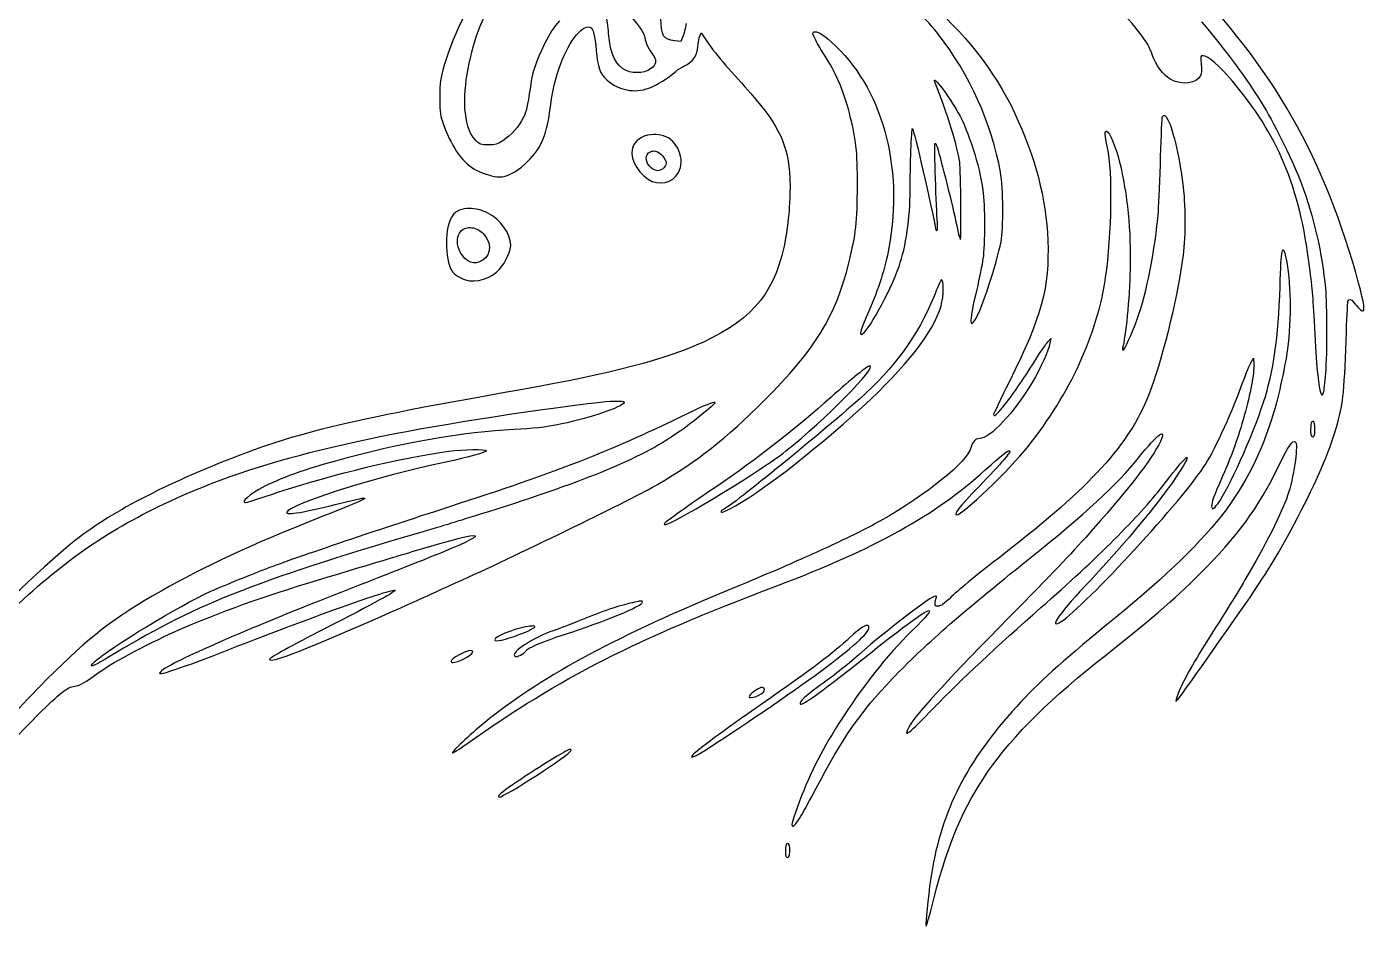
# Model space of a CAD drawing. Extents: x 61 to 2916, y 182 to 2969.
# Drawn here: x 2087 to 2916, y 182 to 739 of the extents above; entities that cross this region are included whole.
import ezdxf

# ---------------------------------------------------------------- set-up
doc = ezdxf.new("R2010")
doc.units = 0
doc.layers.add('Layer_1', color=7, linetype='CONTINUOUS')

msp = doc.modelspace()

# ---------------------------------------------------------------- linework, layer by layer
at = {"layer": 'Layer_1', "color": 7}
for points in [[(2493.366748, 732.859137), (2492.156747, 729.835722), (2488.392127, 730.335217)], [(2503.857804, 733.212193), (2504.761606, 735.299604), (2508.615574, 729.462172)], [(2475.36054, 662.058252), (2475.36054, 662.058621)], [(2481.592018, 651.636191), (2481.592018, 651.644695)], [(2719.443633, 543.921556), (2721.238026, 545.872762), (2720.76342, 542.98405)], [(2844.998535, 530.56506), (2846.762258, 533.872733), (2846.98903, 529.941068)], [(2513.017424, 506.541561), (2513.017424, 506.543006)], [(2889.970047, 512.3907), (2889.291998, 510.622641), (2888.537413, 512.543006)], [(2883.537365, 494.827124), (2883.537649, 494.827124)], [(2558.197708, 233.350307), (2558.197708, 233.348889)], [(2643.942154, 183.996702), (2643.981839, 182.121578), (2644.695237, 183.904293)]]:
    msp.add_lwpolyline(points, dxfattribs=at)
for points in [[(2475.441044, 672.274461)], [(2361.196073, 626.50678)], [(2361.664755, 614.656137)], [(2653.568188, 582.299009)], [(2609.104107, 528.997694)], [(2467.529466, 383.426871)], [(2400.807083, 368.000539)], [(2607.444445, 368.385796)], [(2362.152627, 352.736887)], [(2542.444738, 329.908649)], [(2423.578118, 291.589674)]]:
    msp.add_lwpolyline(points, close=True, dxfattribs=at)
for points in [[(2377.609829, 776.469192), (2362.618163, 756.757004), (2351.283683, 735.045336), (2345.616074, 715.1843)], [(2366.820028, 736.569614), (2372.203009, 751.114199), (2383.371378, 770.848327), (2388.263935, 774.459365)], [(2910.102331, 586.747914), (2888.305255, 663.529325), (2855.830601, 718.191755), (2796.894419, 777.307088)], [(2644.636758, 754.442282), (2666.139824, 737.600153), (2686.692912, 711.531961), (2698.798021, 685.748226)], [(2456.968224, 750.008088), (2465.257037, 741.301163), (2469.850198, 734.860431), (2469.895496, 731.873329)], [(2651.766113, 734.123364), (2649.18207, 737.423441), (2643.091219, 744.342152), (2638.230977, 749.498417)], [(2784.041046, 721.866941), (2781.763968, 729.182618), (2773.673665, 739.766595), (2761.350543, 751.547703)], [(2417.045288, 742.730736), (2413.428836, 738.789716), (2411.126558, 735.229588), (2407.721542, 728.31082)], [(2416.653879, 712.803955), (2421.775278, 728.486115), (2430.752346, 740.649901), (2435.781873, 738.720068)], [(2435.781873, 738.720068), (2437.836743, 737.931439), (2439.101537, 733.336096), (2439.78381, 724.176986)], [(2447.43066, 734.794214), (2447.076866, 739.374704), (2446.448735, 743.986318), (2446.034592, 745.040838)], [(2488.392127, 730.335217), (2480.976104, 731.31887), (2480.321044, 732.436064), (2479.578081, 745.367447)], [(2495.430745, 741.00222), (2494.960787, 738.186019), (2494.031984, 734.521973), (2493.366748, 732.859137)], [(2814.628103, 741.998375), (2829.491359, 724.692525), (2843.034403, 706.273648), (2853.505334, 689.123194)], [(2358.679864, 685.490329), (2357.130725, 698.7293), (2360.39466, 719.209311), (2366.820028, 736.569614)], [(2458.228057, 711.907439), (2451.703703, 714.87107), (2448.433249, 721.803275), (2447.43066, 734.794214)], [(2469.895496, 731.873329), (2469.928378, 729.75638), (2472.534899, 724.254571), (2474.757297, 721.613523)], [(2502.917351, 728.498361), (2502.937194, 729.942249), (2503.360606, 732.063562), (2503.857804, 733.212193)], [(2575.720295, 730.576899), (2573.660947, 734.66141), (2573.508839, 735.342719), (2574.561602, 735.746374)], [(2574.561602, 735.746374), (2576.389954, 736.448234), (2579.98217, 734.411507), (2585.288672, 729.664311)], [(2580.857511, 721.748339), (2579.336719, 724.017169), (2577.024775, 727.989767), (2575.720295, 730.576899)], [(2585.288672, 729.664311), (2616.675356, 701.58564), (2630.351658, 652.767388), (2621.007531, 602.17419)], [(2690.104136, 648.998091), (2684.848941, 678.602345), (2670.781004, 709.838822), (2651.766113, 734.123364)], [(2407.721542, 728.31082), (2402.216076, 717.123856), (2400.398014, 711.643958), (2398.951461, 701.873244)], [(2439.78381, 724.176986), (2440.556849, 713.804447), (2441.973213, 709.865212), (2446.290675, 706.0744)], [(2474.757297, 721.613523), (2477.109465, 718.816853), (2477.138548, 716.51157), (2474.851124, 714.043153)], [(2494.094574, 714.601325), (2499.605114, 716.903915), (2502.823836, 721.971824), (2502.917351, 728.498361)], [(2508.615574, 729.462172), (2510.735385, 726.251131), (2515.797908, 719.863663), (2519.865609, 715.269283)], [(2596.578222, 685.396615), (2592.918456, 699.648975), (2587.915263, 711.218958), (2580.857511, 721.748339)], [(2795.58838, 706.33516), (2790.866441, 708.90503), (2786.065301, 715.362543), (2784.041046, 721.866941)], [(2345.616074, 715.1843), (2343.077613, 706.288615), (2342.884545, 704.892548), (2342.853363, 695.123251)], [(2474.851124, 714.043153), (2471.546966, 710.478008), (2463.618181, 709.459148), (2458.228057, 711.907439)], [(2488.95149, 711.296599), (2490.334206, 712.51071), (2492.648928, 713.997203), (2494.094574, 714.601325)], [(2519.865609, 715.269283), (2523.933395, 710.674534), (2530.97428, 702.719331), (2535.511712, 697.589996)], [(2815.716865, 720.99829), (2813.949175, 720.998517), (2813.92885, 720.917786), (2814.405866, 715.786295)], [(2814.405866, 715.786295), (2814.704667, 712.571882), (2814.577646, 709.889647), (2814.074807, 708.785861)], [(2833.728686, 705.284836), (2825.336691, 715.094441), (2818.571079, 720.99829), (2815.716865, 720.99829)], [(2410.989332, 686.873215), (2412.497368, 698.191651), (2413.741555, 703.886132), (2416.653879, 712.803955)], [(2446.290675, 706.0744), (2453.705876, 699.563794), (2463.44436, 697.669054), (2472.304952, 701.01338)], [(2472.304952, 701.01338), (2477.372436, 702.926204), (2484.273431, 707.189213), (2488.95149, 711.296599)], [(2649.482713, 704.873272), (2647.473538, 710.021005), (2658.499778, 695.447252), (2663.95252, 685.748226)], [(2664.832878, 655.229569), (2663.288842, 665.583939), (2657.45946, 684.436234), (2649.482713, 704.873272)], [(2814.074807, 708.785861), (2811.792938, 703.777876), (2802.540455, 702.551463), (2795.58838, 706.33516)], [(2881.567564, 590.497879), (2875.442726, 639.598292), (2861.687848, 672.602657), (2833.728686, 705.284836)], [(2398.951461, 701.873244), (2397.029282, 688.891376), (2396.540134, 686.734884), (2394.587652, 682.628037)], [(2535.511712, 697.589996), (2553.047962, 677.765867), (2558.711914, 665.486087), (2559.655344, 645.248098)], [(2342.853363, 695.123251), (2342.819631, 684.771631), (2342.861867, 684.517079), (2345.643882, 677.123194)], [(2853.505334, 689.123194), (2860.00463, 678.47677), (2872.303629, 653.296647), (2876.400839, 642.248042)], [(2365.352272, 668.408729), (2361.719095, 671.927669), (2359.645942, 677.235503), (2358.679864, 685.490329)], [(2394.587652, 682.628037), (2392.113849, 677.424433), (2386.93794, 671.579432), (2381.990022, 668.404392)], [(2395.461888, 653.867178), (2405.220243, 662.901874), (2408.812828, 670.536817), (2410.989332, 686.873215)], [(2601.489913, 640.373059), (2601.515425, 661.957537), (2600.714579, 669.287018), (2596.578222, 685.396615)], [(2663.95252, 685.748226), (2670.296703, 674.463693), (2677.089103, 653.130536), (2679.233831, 637.748056)], [(2698.798021, 685.748226), (2711.747546, 658.165308), (2718.355154, 632.789962), (2719.401113, 606.622953)], [(2789.306587, 658.462464), (2789.647596, 671.711328), (2790.163843, 682.933159), (2790.452127, 683.400026)], [(2790.452127, 683.400026), (2791.370272, 684.885414), (2792.317245, 684.326448), (2793.796396, 681.426852)], [(2793.796396, 681.426852), (2797.205068, 674.745599), (2801.43922, 656.139777), (2803.260741, 639.835467)], [(2345.643882, 677.123194), (2350.813725, 663.397173), (2357.548666, 654.220205), (2365.350514, 650.269576)], [(2475.441044, 672.274461), (2469.79478, 672.240728), (2464.978589, 669.74524), (2462.690994, 665.348634)], [(2481.300417, 671.465904), (2479.29711, 672.022233), (2477.32317, 672.285714), (2475.441044, 672.274461)], [(2634.139919, 637.743634), (2634.139919, 652.394858), (2635.043606, 675.998176), (2635.600333, 675.998176)], [(2635.600333, 675.998176), (2636.300832, 675.998176), (2648.025701, 625.181182), (2649.570616, 615.448622)], [(2756.457362, 663.998148), (2754.652878, 672.292886), (2754.503009, 674.737294), (2755.82461, 674.347274)], [(2755.82461, 674.347274), (2757.628811, 673.81433), (2761.632166, 664.293717), (2763.906182, 655.128457)], [(2373.009043, 665.874548), (2368.300086, 665.874548), (2367.799968, 666.038107), (2365.352272, 668.408729)], [(2381.990022, 668.404392), (2378.515558, 666.174936), (2377.450408, 665.874548), (2373.009043, 665.874548)], [(2462.690994, 665.348634), (2459.715429, 659.629492), (2464.131311, 649.709533), (2471.961987, 644.522965)], [(2490.672522, 648.639111), (2495.187333, 656.610755), (2490.089859, 669.024699), (2481.300417, 671.465904)], [(2651.06771, 617.761615), (2650.356184, 625.535995), (2648.995011, 666.356524), (2649.432937, 666.794535)], [(2649.432937, 666.794535), (2649.659426, 667.021024), (2650.220886, 666.231289), (2650.681007, 665.0396)], [(2650.681007, 665.0396), (2652.020069, 661.57174), (2659.582843, 631.676481), (2662.300114, 619.109295)], [(2755.216634, 583.747886), (2759.07834, 610.694963), (2759.673845, 649.215368), (2756.457362, 663.998148)], [(2473.749237, 651.644695), (2469.939971, 654.849839), (2469.712717, 659.995899), (2473.306804, 661.633451)], [(2473.306804, 661.633451), (2473.962998, 661.932393), (2474.655901, 662.067918), (2475.36054, 662.058252)], [(2475.36054, 662.058621), (2478.413945, 662.016668), (2481.670538, 659.244687), (2482.949902, 655.198728)], [(2482.949902, 655.198728), (2483.343125, 653.955732), (2482.992705, 653.037134), (2481.592018, 651.636191)], [(2665.213714, 607.172253), (2665.992677, 606.393318), (2665.649259, 649.756872), (2664.832878, 655.229569)], [(2763.906182, 655.128457), (2768.658424, 635.975801), (2771.015213, 612.080967), (2770.426171, 589.005178)], [(2787.885688, 624.62301), (2788.326477, 629.985609), (2788.965635, 645.213601), (2789.306587, 658.462464)], [(2365.350514, 650.269576), (2369.970151, 647.930107), (2376.424064, 645.998091), (2379.619599, 645.998091)], [(2379.619599, 645.998091), (2384.320845, 645.998091), (2390.021676, 648.830336), (2395.461888, 653.867178)], [(2471.961987, 644.522965), (2478.3998, 640.258454), (2486.997137, 642.149793), (2490.672522, 648.639111)], [(2481.592018, 651.644695), (2479.192142, 649.236883), (2476.607419, 649.239434), (2473.749237, 651.644695)], [(2690.476213, 605.87296), (2692.078983, 613.993395), (2691.862529, 639.092958), (2690.104136, 648.998091)], [(2559.655344, 645.248098), (2560.115408, 635.377519), (2559.0828, 620.012302), (2557.228029, 609.152712)], [(2596.261875, 592.851861), (2600.595778, 610.501611), (2601.461567, 618.400773), (2601.489913, 640.373059)], [(2803.260741, 639.835467), (2804.839133, 625.708116), (2804.693772, 607.418499), (2802.906296, 594.997921)], [(2876.400839, 642.248042), (2884.182816, 621.264171), (2889.426644, 598.380996), (2891.353926, 576.997836)], [(2627.287368, 590.622405), (2631.560893, 602.893568), (2634.139919, 620.602789), (2634.139919, 637.743634)], [(2679.233831, 637.748056), (2680.498625, 628.677161), (2680.525384, 604.173386), (2679.278902, 595.372918)], [(2350.636049, 621.999424), (2345.844576, 615.270549), (2345.665029, 594.99452), (2350.334244, 587.868453)], [(2361.196073, 626.50678), (2356.637041, 626.520953), (2352.767398, 624.992592), (2350.636049, 621.999424)], [(2372.59266, 623.638619), (2368.70496, 625.552408), (2364.742028, 626.496036), (2361.196073, 626.50678)], [(2386.762078, 603.712245), (2386.762078, 610.867792), (2380.421409, 619.784566), (2372.59266, 623.638619)], [(2774.791398, 557.872818), (2780.746724, 574.378105), (2785.926686, 600.782686), (2787.885688, 624.62301)], [(2355.112507, 611.282558), (2356.52941, 613.606437), (2358.971266, 614.724311), (2361.664755, 614.656137)], [(2361.66484, 614.656137), (2364.358385, 614.587822), (2367.303336, 613.334565), (2369.724443, 610.913486)], [(2649.570616, 615.448622), (2650.337645, 610.616953), (2651.550395, 612.490603), (2651.06771, 617.761615)], [(2662.300114, 619.109295), (2663.669026, 612.77696), (2664.981301, 607.404694), (2665.213714, 607.172253)], [(2355.538811, 599.448102), (2353.262555, 603.939868), (2353.116372, 608.009099), (2355.112507, 611.282558)], [(2369.724443, 610.913486), (2374.981877, 605.654919), (2374.862311, 598.088347), (2369.463655, 594.461718)], [(2557.228029, 609.152712), (2551.568358, 576.008542), (2537.797124, 558.390171), (2506.077055, 543.710601)], [(2674.550358, 557.732191), (2678.429894, 564.009165), (2687.809965, 592.364074), (2690.476213, 605.87296)], [(2719.401113, 606.622953), (2720.559948, 577.642267), (2715.766661, 560.039628), (2695.63106, 519.322395)], [(2863.247475, 578.122882), (2864.020769, 601.958331), (2864.750692, 605.505447), (2866.909565, 595.935427)], [(2369.463655, 594.461718), (2364.381941, 591.048227), (2358.77851, 593.055021), (2355.538811, 599.448102)], [(2379.927159, 588.911408), (2383.794478, 593.603044), (2386.762078, 600.028328), (2386.762078, 603.712245)], [(2621.007531, 602.17419), (2618.686289, 589.605643), (2614.45619, 576.296231), (2608.497718, 562.816683)], [(2358.708777, 582.200986), (2365.070054, 580.146117), (2375.393384, 583.411044), (2379.927159, 588.911408)], [(2543.808576, 507.587463), (2575.366502, 539.122967), (2588.18532, 559.959096), (2596.261875, 592.851861)], [(2603.977238, 548.497794), (2607.191736, 548.497794), (2621.829524, 574.95045), (2627.287368, 590.622405)], [(2679.278902, 595.372918), (2678.753669, 591.660342), (2676.996806, 583.054132), (2675.375072, 576.247872)], [(2770.426171, 589.005178), (2769.952529, 570.435951), (2767.655892, 546.792267), (2765.672739, 540.060246)], [(2802.906296, 594.997921), (2798.952746, 567.526376), (2789.88633, 531.439806), (2781.705517, 510.62267)], [(2866.909565, 595.935427), (2869.965606, 582.391135), (2870.358773, 557.900173), (2867.817788, 539.329217)], [(2885.027543, 548.497765), (2883.708862, 572.474946), (2883.502499, 574.987159), (2881.567564, 590.497879)], [(2350.334244, 587.868453), (2351.662279, 585.84142), (2355.518118, 583.231639), (2358.708777, 582.200986)], [(2653.231261, 582.092448), (2653.008173, 581.869644), (2650.983635, 577.179254), (2648.731246, 571.670046)], [(2653.568159, 582.299094), (2653.463277, 582.279251), (2653.350458, 582.211786), (2653.231261, 582.092448)], [(2653.300029, 566.140259), (2655.070781, 572.231478), (2655.138898, 582.599539), (2653.568188, 582.299009)], [(2707.156426, 479.12257), (2733.22425, 511.829042), (2750.208649, 548.80198), (2755.216634, 583.747886)], [(2914.700424, 563.162341), (2916.014003, 563.973931), (2914.799637, 570.197755), (2910.102331, 586.747914)], [(2675.375072, 576.247872), (2670.845039, 557.233519), (2670.581047, 551.309686), (2674.550358, 557.732191)], [(2853.020041, 506.497652), (2859.271305, 525.554695), (2862.209424, 546.131226), (2863.247475, 578.122882)], [(2891.353926, 576.997836), (2892.334999, 566.110211), (2892.353141, 537.797454), (2891.385107, 524.390729)], [(2648.731246, 571.670046), (2638.948145, 547.744428), (2624.506543, 527.883987), (2602.901968, 508.643514)], [(2604.507432, 503.56044), (2631.912901, 528.53094), (2648.581463, 549.909026), (2653.300029, 566.140259)], [(2904.160895, 544.687706), (2904.549243, 557.235531), (2905.060898, 568.119783), (2905.302127, 568.875275)], [(2905.302127, 568.875275), (2905.894853, 570.743596), (2907.479992, 570.602062), (2908.83524, 568.560345)], [(2908.83524, 568.560345), (2910.949893, 565.374704), (2913.895099, 562.664575), (2914.700424, 563.162341)], [(2608.497718, 562.816683), (2603.857984, 552.323018), (2602.651753, 548.497794), (2603.977238, 548.497794)], [(2765.968677, 538.747744), (2766.891641, 538.747744), (2771.478565, 548.691571), (2774.791398, 557.872818)], [(2888.537413, 512.543006), (2887.299803, 515.691741), (2886.22887, 526.65386), (2885.027543, 548.497765)], [(2506.077055, 543.710601), (2483.148952, 533.100233), (2449.125698, 524.198142), (2394.013181, 514.390209)], [(2720.76342, 542.98405), (2720.077462, 538.798371), (2714.955609, 527.530931), (2709.784349, 518.833077)], [(2711.357639, 531.921527), (2714.81793, 537.447998), (2718.456861, 542.8481), (2719.443633, 543.921556)], [(2765.672739, 540.060246), (2765.46014, 539.338231), (2765.593369, 538.747744), (2765.968677, 538.747744)], [(2867.817788, 539.329217), (2866.310319, 528.309525), (2862.520953, 510.872119), (2859.380439, 500.497624)], [(2897.232149, 487.747574), (2901.988983, 502.659275), (2903.157144, 512.259229), (2904.160895, 544.687706)], [(2691.699394, 503.685136), (2697.665208, 511.042737), (2703.826557, 519.892926), (2711.357639, 531.921527)], [(2839.241919, 516.315025), (2841.437642, 522.332968), (2844.02795, 528.745495), (2844.998535, 530.56506)], [(2557.261705, 476.377378), (2581.43082, 495.564616), (2614.369507, 528.997694), (2609.104107, 528.997694)], [(2609.104107, 528.997694), (2607.73049, 528.997694), (2597.965616, 521.095953), (2585.011783, 509.500543)], [(2846.98903, 529.941068), (2847.293188, 524.655797), (2844.857086, 511.492512), (2841.122429, 498.247617)], [(2891.385107, 524.390729), (2890.979468, 518.763089), (2890.343371, 513.362987), (2889.970047, 512.3907)], [(2394.013181, 514.390209), (2332.655126, 503.471148), (2321.558021, 501.350231), (2291.385929, 494.765669)], [(2709.784349, 518.833077), (2698.569633, 499.970151), (2683.575586, 483.997581), (2677.083122, 483.997581)], [(2695.63106, 519.322395), (2690.271834, 508.485453), (2685.886878, 499.309847), (2685.886878, 498.933121)], [(2815.741243, 466.007729), (2822.148725, 475.565901), (2832.3151, 497.32848), (2839.241919, 516.315025)], [(2406.511315, 502.013682), (2442.902327, 507.146703), (2457.604008, 508.398146), (2456.982652, 506.31014)], [(2456.982652, 506.31014), (2456.180728, 503.613816), (2435.135147, 496.393752), (2418.511343, 493.111818)], [(2477.761492, 455.668865), (2502.534899, 470.085635), (2520.092381, 483.888589), (2543.808576, 507.587463)], [(2513.386552, 506.242703), (2513.386552, 505.416713), (2498.042794, 492.932838), (2491.636503, 488.547372)], [(2491.841533, 497.441866), (2504.414275, 503.589268), (2510.779407, 506.378823), (2512.724462, 506.541561)], [(2512.724462, 506.541561), (2512.836714, 506.550065), (2512.934227, 506.550065), (2513.017424, 506.541561)], [(2513.017424, 506.543006), (2513.26659, 506.520329), (2513.386552, 506.417998), (2513.386552, 506.242703)], [(2585.011783, 509.500543), (2563.761738, 490.479444), (2539.209661, 471.349721), (2513.761549, 453.987178)], [(2602.901968, 508.643514), (2576.6633, 485.275755), (2520.413038, 439.747319), (2517.781061, 439.747319)], [(2781.705517, 510.62267), (2769.834862, 480.414804), (2745.933055, 454.179509), (2692.674912, 412.896762)], [(2824.69416, 443.684938), (2831.699782, 453.325031), (2845.926601, 484.872611), (2853.020041, 506.497652)], [(2175.510578, 445.146854), (2229.847788, 470.363346), (2293.889893, 486.128845), (2406.511315, 502.013682)], [(2349.097937, 441.994406), (2414.027147, 462.903811), (2448.951537, 476.470524), (2491.841533, 497.441866)], [(2522.5858, 440.596922), (2539.5954, 449.183317), (2573.039364, 474.88822), (2604.507432, 503.56044)], [(2685.886878, 498.933121), (2685.886878, 497.234879), (2687.614062, 498.646764), (2691.699394, 503.685136)], [(2859.380439, 500.497624), (2844.317651, 450.736084), (2822.487353, 422.940397), (2755.636871, 368.401954)], [(2841.122429, 498.247617), (2837.097786, 483.973118), (2833.83714, 474.887285), (2827.666352, 460.747489)], [(2291.385929, 494.765669), (2260.899162, 488.112394), (2239.840314, 481.878904), (2214.885688, 472.122051)], [(2388.511258, 489.618163), (2358.828995, 488.362666), (2317.475438, 481.051128), (2278.171506, 470.109333)], [(2418.511343, 493.111818), (2407.190271, 490.876976), (2400.866639, 490.140845), (2388.511258, 489.618163)], [(2775.529712, 471.997524), (2787.833275, 487.249072), (2793.347812, 491.380978), (2789.143991, 482.198681)], [(2882.866686, 485.267535), (2882.163692, 485.971691), (2882.304858, 493.204879), (2883.045269, 494.373012)], [(2884.637778, 489.229928), (2884.637778, 485.781288), (2883.931666, 484.202527), (2882.866686, 485.267535)], [(2883.045269, 494.373012), (2883.221018, 494.648257), (2883.384578, 494.797133), (2883.537365, 494.827124)], [(2883.537649, 494.827124), (2884.200675, 494.957235), (2884.637778, 492.862963), (2884.637778, 489.229928)], [(2491.636503, 488.547372), (2476.837281, 478.415438), (2465.858097, 472.718037), (2442.136347, 462.856869)], [(2677.083122, 483.997581), (2674.632874, 483.997581), (2672.59317, 481.859089), (2671.714456, 478.369544)], [(2789.143991, 482.198681), (2784.32933, 471.681857), (2768.169106, 450.951858), (2742.897253, 422.872393)], [(2862.472764, 467.122514), (2868.623397, 479.757363), (2870.950932, 483.164845), (2872.694528, 482.087392)], [(2872.694528, 482.087392), (2874.626345, 480.893379), (2872.271881, 463.000728), (2868.547428, 450.566742)], [(2872.057298, 431.1224), (2884.142848, 453.762191), (2892.101424, 471.663177), (2897.232149, 487.747574)], [(2242.635794, 450.761596), (2276.990617, 462.106422), (2319.448556, 472.306842), (2348.386127, 476.167925)], [(2371.636191, 476.556131), (2371.636191, 475.453167), (2360.589712, 472.320477), (2346.511117, 469.431113)], [(2348.386127, 476.167925), (2357.315573, 477.359302), (2371.636191, 477.598405), (2371.636191, 476.556131)], [(2501.593085, 440.598424), (2521.564049, 452.011906), (2547.856292, 468.910869), (2557.261705, 476.377378)], [(2671.714456, 478.369544), (2669.472556, 469.466206), (2645.163834, 449.817259), (2615.386637, 432.837735)], [(2662.942957, 436.747432), (2666.512298, 436.747432), (2695.607816, 464.632893), (2707.156426, 479.12257)], [(2695.710119, 476.348067), (2696.935823, 475.939622), (2691.198908, 469.26761), (2676.649533, 454.177638)], [(2680.691013, 464.620506), (2691.131953, 474.060784), (2694.555025, 476.733042), (2695.710119, 476.348067)], [(2790.603044, 454.747489), (2803.254363, 471.029433), (2808.013209, 476.05108), (2804.708031, 469.630304)], [(2214.885688, 472.122051), (2168.28116, 453.899984), (2135.34494, 436.293973), (2112.965937, 417.64135)], [(2278.171506, 470.109333), (2256.903971, 464.188278), (2239.575246, 457.762654), (2230.851086, 452.561914)], [(2346.511117, 469.431113), (2305.767152, 461.068882), (2249.728185, 443.397929), (2248.057184, 438.385126)], [(2551.636446, 392.851729), (2613.008107, 416.149726), (2649.573337, 436.48432), (2680.691013, 464.620506)], [(2708.027997, 409.701879), (2742.64976, 437.409239), (2762.12806, 455.384974), (2775.529712, 471.997524)], [(2726.510002, 370.038173), (2738.549942, 376.312681), (2799.705659, 442.086929), (2815.741243, 466.007729)], [(2804.708031, 469.630304), (2797.755218, 456.124337), (2772.693271, 424.91839), (2745.774258, 396.247305)], [(2813.394461, 399.997298), (2836.894541, 423.410127), (2849.75792, 441.002561), (2862.472764, 467.122514)], [(2442.136347, 462.856869), (2426.593596, 456.395812), (2394.638393, 445.321951), (2367.886085, 437.12532)], [(2827.666352, 460.747489), (2821.922746, 447.585848), (2820.887077, 444.76239), (2820.887077, 442.261062)], [(2230.851086, 452.561914), (2222.646717, 447.671284), (2218.924079, 443.58221), (2223.698232, 444.704421)], [(2223.698232, 444.704421), (2224.832377, 444.971162), (2233.354511, 447.696796), (2242.635794, 450.761596)], [(2357.011131, 396.63106), (2392.260344, 412.57911), (2463.934614, 447.622386), (2477.761492, 455.668865)], [(2513.761549, 453.987178), (2493.041925, 439.850755), (2481.899578, 431.928945), (2481.899578, 431.309884)], [(2676.649533, 454.177638), (2664.259201, 441.327327), (2660.65763, 436.747432), (2662.942957, 436.747432)], [(2715.136971, 379.357554), (2750.205588, 410.071632), (2775.602307, 435.44145), (2790.603044, 454.747489)], [(2868.547428, 450.566742), (2865.719294, 441.125641), (2856.054539, 421.514509), (2843.99365, 400.747319)], [(2079.13527, 379.10561), (2110.920223, 409.07698), (2138.478083, 427.96091), (2175.510578, 445.146854)], [(2234.010677, 402.978249), (2250.580339, 409.384228), (2302.686449, 427.048747), (2349.097937, 441.994406)], [(2248.057184, 438.385126), (2247.379702, 436.351714), (2258.853477, 438.311708), (2282.3859, 444.248864)], [(2296.635964, 447.074589), (2296.635964, 446.507346), (2285.242524, 441.688887), (2265.885858, 434.068202)], [(2282.3859, 444.248864), (2291.930749, 446.657215), (2296.635964, 447.590213), (2296.635964, 447.074589)], [(2481.899578, 431.309884), (2481.865845, 429.728657), (2485.919061, 431.640405), (2501.593085, 440.598424)], [(2517.136574, 438.997326), (2517.136574, 437.912447), (2517.447365, 438.003184), (2522.5858, 440.596922)], [(2517.781061, 439.747319), (2517.426757, 439.747319), (2517.136574, 439.40974), (2517.136574, 438.997326)], [(2820.887077, 442.261062), (2820.887077, 439.654371), (2822.092259, 440.10474), (2824.69416, 443.684938)], [(2265.885858, 434.068202), (2227.574622, 418.985572), (2195.878167, 404.258747), (2170.260543, 389.639328)], [(2348.386042, 431.113528), (2345.292272, 430.145493), (2336.854667, 427.620383), (2329.635964, 425.503208)], [(2367.886085, 437.12532), (2360.254599, 434.787269), (2351.479727, 432.081846), (2348.386042, 431.113528)], [(2615.386637, 432.837735), (2609.887719, 429.70204), (2590.117789, 419.898245), (2581.636531, 416.101821)], [(2835.493088, 372.622216), (2854.394282, 399.616008), (2860.186048, 408.884223), (2872.057298, 431.1224)], [(2329.635964, 425.503208), (2227.038192, 395.412215), (2189.679911, 380.448329), (2137.260372, 348.443378)], [(2327.761067, 414.622358), (2373.392713, 428.581019), (2377.570739, 426.666862), (2336.761095, 410.50026)], [(2742.897253, 422.872393), (2730.36156, 408.944006), (2720.782752, 398.966135), (2689.257453, 366.997213)], [(2112.965937, 417.64135), (2087.969386, 396.807262), (2052.46392, 361.16939), (2054.587303, 359.045978)], [(2275.260883, 398.862018), (2302.65609, 407.026107), (2317.270549, 411.413245), (2327.761067, 414.622358)], [(2581.636531, 416.101821), (2577.305434, 414.163201), (2570.386439, 411.067956), (2566.261506, 409.222851)], [(2336.761095, 410.50026), (2317.234861, 402.765054), (2295.740242, 394.295928), (2273.010876, 385.379551)], [(2566.261506, 409.222851), (2554.376055, 403.906485), (2545.881615, 400.295673), (2518.636333, 388.975735)], [(2623.017017, 335.192388), (2643.218183, 356.268357), (2663.795791, 374.303563), (2708.027997, 409.701879)], [(2692.674912, 412.896762), (2672.498124, 397.256498), (2664.263708, 390.510446), (2658.464912, 384.868349)], [(2184.429989, 366.984003), (2213.568537, 379.200202), (2237.684134, 387.663971), (2275.260883, 398.862018)], [(2201.069156, 389.482543), (2205.774144, 391.626959), (2224.61323, 399.345015), (2234.010677, 402.978249)], [(2749.01149, 344.937987), (2782.677293, 371.522569), (2797.760519, 384.421721), (2813.394461, 399.997298)], [(2843.99365, 400.747319), (2837.207487, 389.062561), (2832.396086, 381.249941), (2818.593246, 359.494194)], [(2170.260543, 389.639328), (2140.163852, 372.463589), (2126.571258, 361.944356), (2099.348653, 334.761719)], [(2202.885631, 349.78811), (2258.817051, 371.794355), (2310.32916, 390.371179), (2315.008069, 390.223805)], [(2315.008069, 390.223805), (2317.180208, 390.154923), (2302.260883, 381.93485), (2271.510861, 366.260316)], [(2331.511032, 385.035282), (2335.522663, 386.891981), (2343.179434, 390.373277), (2357.011131, 396.63106)], [(2359.660739, 295.130243), (2418.713681, 336.736708), (2462.406877, 358.97789), (2551.636446, 392.851729)], [(2745.774258, 396.247305), (2727.113443, 376.372096), (2719.94239, 366.615611), (2726.510002, 370.038173)], [(2129.443926, 346.147931), (2138.195922, 354.366474), (2181.474578, 380.551142), (2201.069156, 389.482543)], [(2273.010876, 385.379551), (2219.136252, 364.245217), (2174.264521, 344.421683), (2170.244442, 339.979496)], [(2314.260996, 377.312662), (2321.273591, 380.414285), (2329.036095, 383.889798), (2331.511032, 385.035282)], [(2518.636333, 388.975735), (2448.870664, 359.989181), (2403.65506, 335.299765), (2370.510861, 308.094111)], [(2419.261251, 362.470751), (2445.213903, 370.809199), (2468.386411, 380.40391), (2468.386411, 382.811637)], [(2458.777017, 381.585536), (2450.690031, 379.546285), (2437.560421, 374.892519), (2427.13629, 370.370678)], [(2467.529466, 383.426871), (2466.412187, 383.446713), (2463.951792, 382.890554), (2458.777017, 381.585536)], [(2468.386411, 382.811637), (2468.386411, 383.198568), (2468.19989, 383.415702), (2467.529466, 383.426871)], [(2649.759262, 386.497255), (2647.184574, 386.497255), (2620.546588, 366.07921), (2602.630748, 350.374089)], [(2651.71489, 380.283352), (2649.806573, 380.144454), (2649.522625, 380.37236), (2649.584959, 381.997241)], [(2649.584959, 381.997241), (2649.624644, 383.028432), (2649.9148, 384.462738), (2650.228001, 385.184753)], [(2650.228001, 385.184753), (2650.615526, 386.076819), (2650.464411, 386.497255), (2649.759262, 386.497255)], [(2658.464912, 384.868349), (2655.259995, 381.749889), (2653.266864, 380.396738), (2651.71489, 380.283352)], [(2237.38573, 347.344751), (2237.38573, 344.552928), (2261.044268, 353.775335), (2314.260996, 377.312662)], [(2610.533624, 352.0528), (2629.45826, 367.167745), (2643.666002, 377.497227), (2645.533217, 377.497227)], [(2645.533217, 377.497227), (2647.418291, 377.497227), (2644.998233, 374.567725), (2635.027336, 364.779379)], [(2649.12206, 317.555621), (2665.47008, 334.498039), (2687.995946, 355.586736), (2715.136971, 379.357554)], [(2135.01045, 341.508821), (2142.588843, 346.798286), (2170.06481, 360.961779), (2184.429989, 366.984003)], [(2271.510861, 366.260316), (2251.365793, 355.991808), (2237.38573, 348.243308), (2237.38573, 347.344751)], [(2396.002343, 367.388225), (2387.315884, 365.725983), (2376.886141, 361.364357), (2376.886141, 359.394556)], [(2413.045931, 365.086996), (2402.764582, 361.73102), (2388.88617, 353.090029), (2388.88617, 350.044419)], [(2391.88617, 362.652424), (2400.443028, 365.943657), (2403.604575, 367.942485), (2400.807083, 368.000539)], [(2400.807083, 368.000539), (2399.874595, 368.020381), (2398.27979, 367.82394), (2396.002343, 367.388225)], [(2427.13629, 370.370678), (2423.629794, 368.849914), (2417.289664, 366.472263), (2413.045931, 365.086996)], [(2578.636758, 339.895987), (2598.001672, 354.201071), (2608.636871, 363.809955), (2608.636871, 367.000104)], [(2635.027336, 364.779379), (2619.909527, 349.938545), (2604.520698, 330.414039), (2589.885064, 307.503794)], [(2607.444445, 368.385796), (2605.714768, 368.299056), (2602.145059, 365.804985), (2597.010337, 361.044041)], [(2608.636871, 367.000104), (2608.636871, 367.968649), (2608.230665, 368.425255), (2607.444445, 368.385796)], [(2689.257453, 366.997213), (2655.132208, 332.391721), (2636.904812, 312.30156), (2633.319286, 305.340272)], [(2755.636871, 368.401954), (2727.364026, 345.336086), (2713.679249, 332.945301), (2700.242136, 318.24705)], [(2798.778188, 321.24705), (2799.362751, 321.24705), (2807.12429, 332.106186), (2835.493088, 372.622216)], [(2376.886141, 359.394556), (2376.886141, 357.988), (2383.485614, 359.420067), (2391.88617, 362.652424)], [(2396.386184, 352.780796), (2396.386184, 354.013587), (2407.214508, 358.600285), (2419.261251, 362.470751)], [(2597.010337, 361.044041), (2585.662648, 350.52203), (2575.077339, 342.526235), (2541.886652, 319.404212)], [(2818.593246, 359.494194), (2808.802661, 344.062646), (2802.145474, 331.937751), (2799.932516, 325.505353)], [(2137.260372, 348.443378), (2133.135355, 345.924816), (2128.916595, 343.651989), (2127.885348, 343.394064)], [(2170.122835, 338.497113), (2172.188108, 338.497113), (2188.310376, 344.053348), (2202.885631, 349.78811)], [(2362.152627, 352.736859), (2358.870919, 352.691788), (2349.886028, 348.248155), (2349.886028, 346.26367)], [(2352.081836, 345.499022), (2357.083585, 346.499372), (2364.482742, 351.150898), (2363.166328, 352.467312)], [(2363.166328, 352.467312), (2362.973005, 352.660352), (2362.621451, 352.743124), (2362.152627, 352.736887)], [(2388.88617, 350.044419), (2388.88617, 349.468417), (2389.437482, 348.997128), (2390.110769, 348.997128)], [(2390.110769, 348.997128), (2391.616537, 348.997128), (2396.386184, 351.87314), (2396.386184, 352.780796)], [(2566.021269, 319.719142), (2566.601778, 317.978183), (2580.603328, 328.14813), (2610.533624, 352.0528)], [(2602.630748, 350.374089), (2594.883609, 343.582796), (2586.216823, 336.774947), (2576.675064, 329.983398)], [(2116.745183, 330.705555), (2119.887256, 331.084236), (2121.122287, 331.815407), (2135.01045, 341.508821)], [(2127.885348, 343.394064), (2126.297884, 342.995739), (2126.536676, 343.416741), (2129.443926, 346.147931)], [(2170.244442, 339.979496), (2169.051619, 338.66226), (2169.038268, 338.497113), (2170.122835, 338.497113)], [(2349.886028, 346.26367), (2349.886028, 345.331919), (2350.384729, 345.15943), (2352.081836, 345.499022)], [(2506.977795, 291.009647), (2524.649344, 302.112678), (2561.774248, 327.439636), (2578.636758, 339.895987)], [(2679.508849, 273.621904), (2693.928453, 295.858891), (2717.540644, 320.087194), (2749.01149, 344.937987)], [(2099.348653, 334.761719), (2065.557303, 301.020542), (2050.643873, 280.6885), (2031.454395, 242.196413)], [(2576.037862, 267.621876), (2591.799987, 297.992337), (2603.520263, 314.851502), (2623.017017, 335.192388)], [(2093.709023, 312.686449), (2107.781382, 326.773294), (2112.091871, 330.144548), (2116.745183, 330.705555)], [(2541.029707, 329.598084), (2538.815842, 328.756503), (2534.386637, 325.145182), (2534.386637, 324.181116)], [(2534.386637, 324.181116), (2534.386637, 322.268829), (2542.857974, 325.537186), (2543.719142, 327.781637)], [(2542.444738, 329.908649), (2542.039043, 329.900145), (2541.562509, 329.800932), (2541.029707, 329.598084)], [(2543.719142, 327.781637), (2544.233405, 329.120841), (2543.661315, 329.930192), (2542.444738, 329.908649)], [(2576.675064, 329.983398), (2569.727042, 325.038315), (2565.580197, 321.042983), (2566.021269, 319.719142)], [(2799.932516, 325.505353), (2799.126879, 323.163928), (2798.608109, 321.24705), (2798.778188, 321.24705)], [(2541.886652, 319.404212), (2519.154989, 303.568131), (2501.911984, 290.900201), (2499.575945, 288.31871)], [(2633.319286, 305.340272), (2629.687838, 298.289324), (2633.005121, 300.852702), (2649.12206, 317.555621)], [(2700.242136, 318.24705), (2669.229626, 284.324455), (2653.74816, 253.940047), (2647.317179, 214.371727)], [(2039.099459, 246.42997), (2056.09721, 271.879414), (2070.96571, 289.919609), (2093.709023, 312.686449)], [(2370.510861, 308.094111), (2361.285988, 300.522238), (2350.119802, 290.057232), (2350.660711, 289.490613)], [(2589.885064, 307.503794), (2578.435611, 289.58084), (2571.021373, 274.594276), (2564.417252, 256.0276)], [(2350.660711, 289.490613), (2350.880963, 289.259872), (2354.930778, 291.797851), (2359.660739, 295.130243)], [(2379.536033, 261.996844), (2382.813999, 261.996844), (2424.13629, 288.836573), (2424.13629, 290.965682)], [(2423.578118, 291.589674), (2422.651952, 291.537233), (2420.354011, 290.261582), (2415.136262, 287.098448)], [(2424.13629, 290.965682), (2424.13629, 291.384474), (2423.999093, 291.613542), (2423.578118, 291.589674)], [(2499.575945, 288.31871), (2497.033515, 285.509255), (2499.856859, 286.535258), (2506.977795, 291.009647)], [(2415.136262, 287.098448), (2397.099298, 276.163796), (2379.136148, 263.994539), (2379.136148, 262.710157)], [(2647.307031, 193.279346), (2656.434562, 229.771839), (2665.112177, 251.420266), (2679.508849, 273.621904)], [(2561.696975, 243.996702), (2563.021043, 243.996702), (2568.227254, 252.57295), (2576.037862, 267.621876)], [(2379.136148, 262.710157), (2379.136148, 262.31784), (2379.315015, 261.996844), (2379.536033, 261.996844)], [(2564.417252, 256.0276), (2560.667826, 245.485463), (2560.331296, 243.996702), (2561.696975, 243.996702)], [(2557.720182, 233.175975), (2556.818762, 232.618966), (2556.55528, 225.829968), (2557.402332, 224.982973)], [(2558.197708, 233.348889), (2558.046621, 233.320543), (2557.887115, 233.278023), (2557.720182, 233.175975)], [(2559.707983, 228.306606), (2559.892803, 231.440316), (2559.254609, 233.449803), (2558.197708, 233.350307)], [(2557.402332, 224.982973), (2558.570465, 223.814812), (2559.523702, 225.187068), (2559.707983, 228.306606)], [(2647.317179, 214.371727), (2646.016072, 206.367513), (2643.876985, 187.10972), (2643.942154, 183.996702)], [(2644.695237, 183.904293), (2645.087553, 184.8848), (2646.262744, 189.103616), (2647.307031, 193.279346)]]:
    msp.add_open_spline(points, degree=3, dxfattribs=at)

doc.saveas('drawing.dxf')
